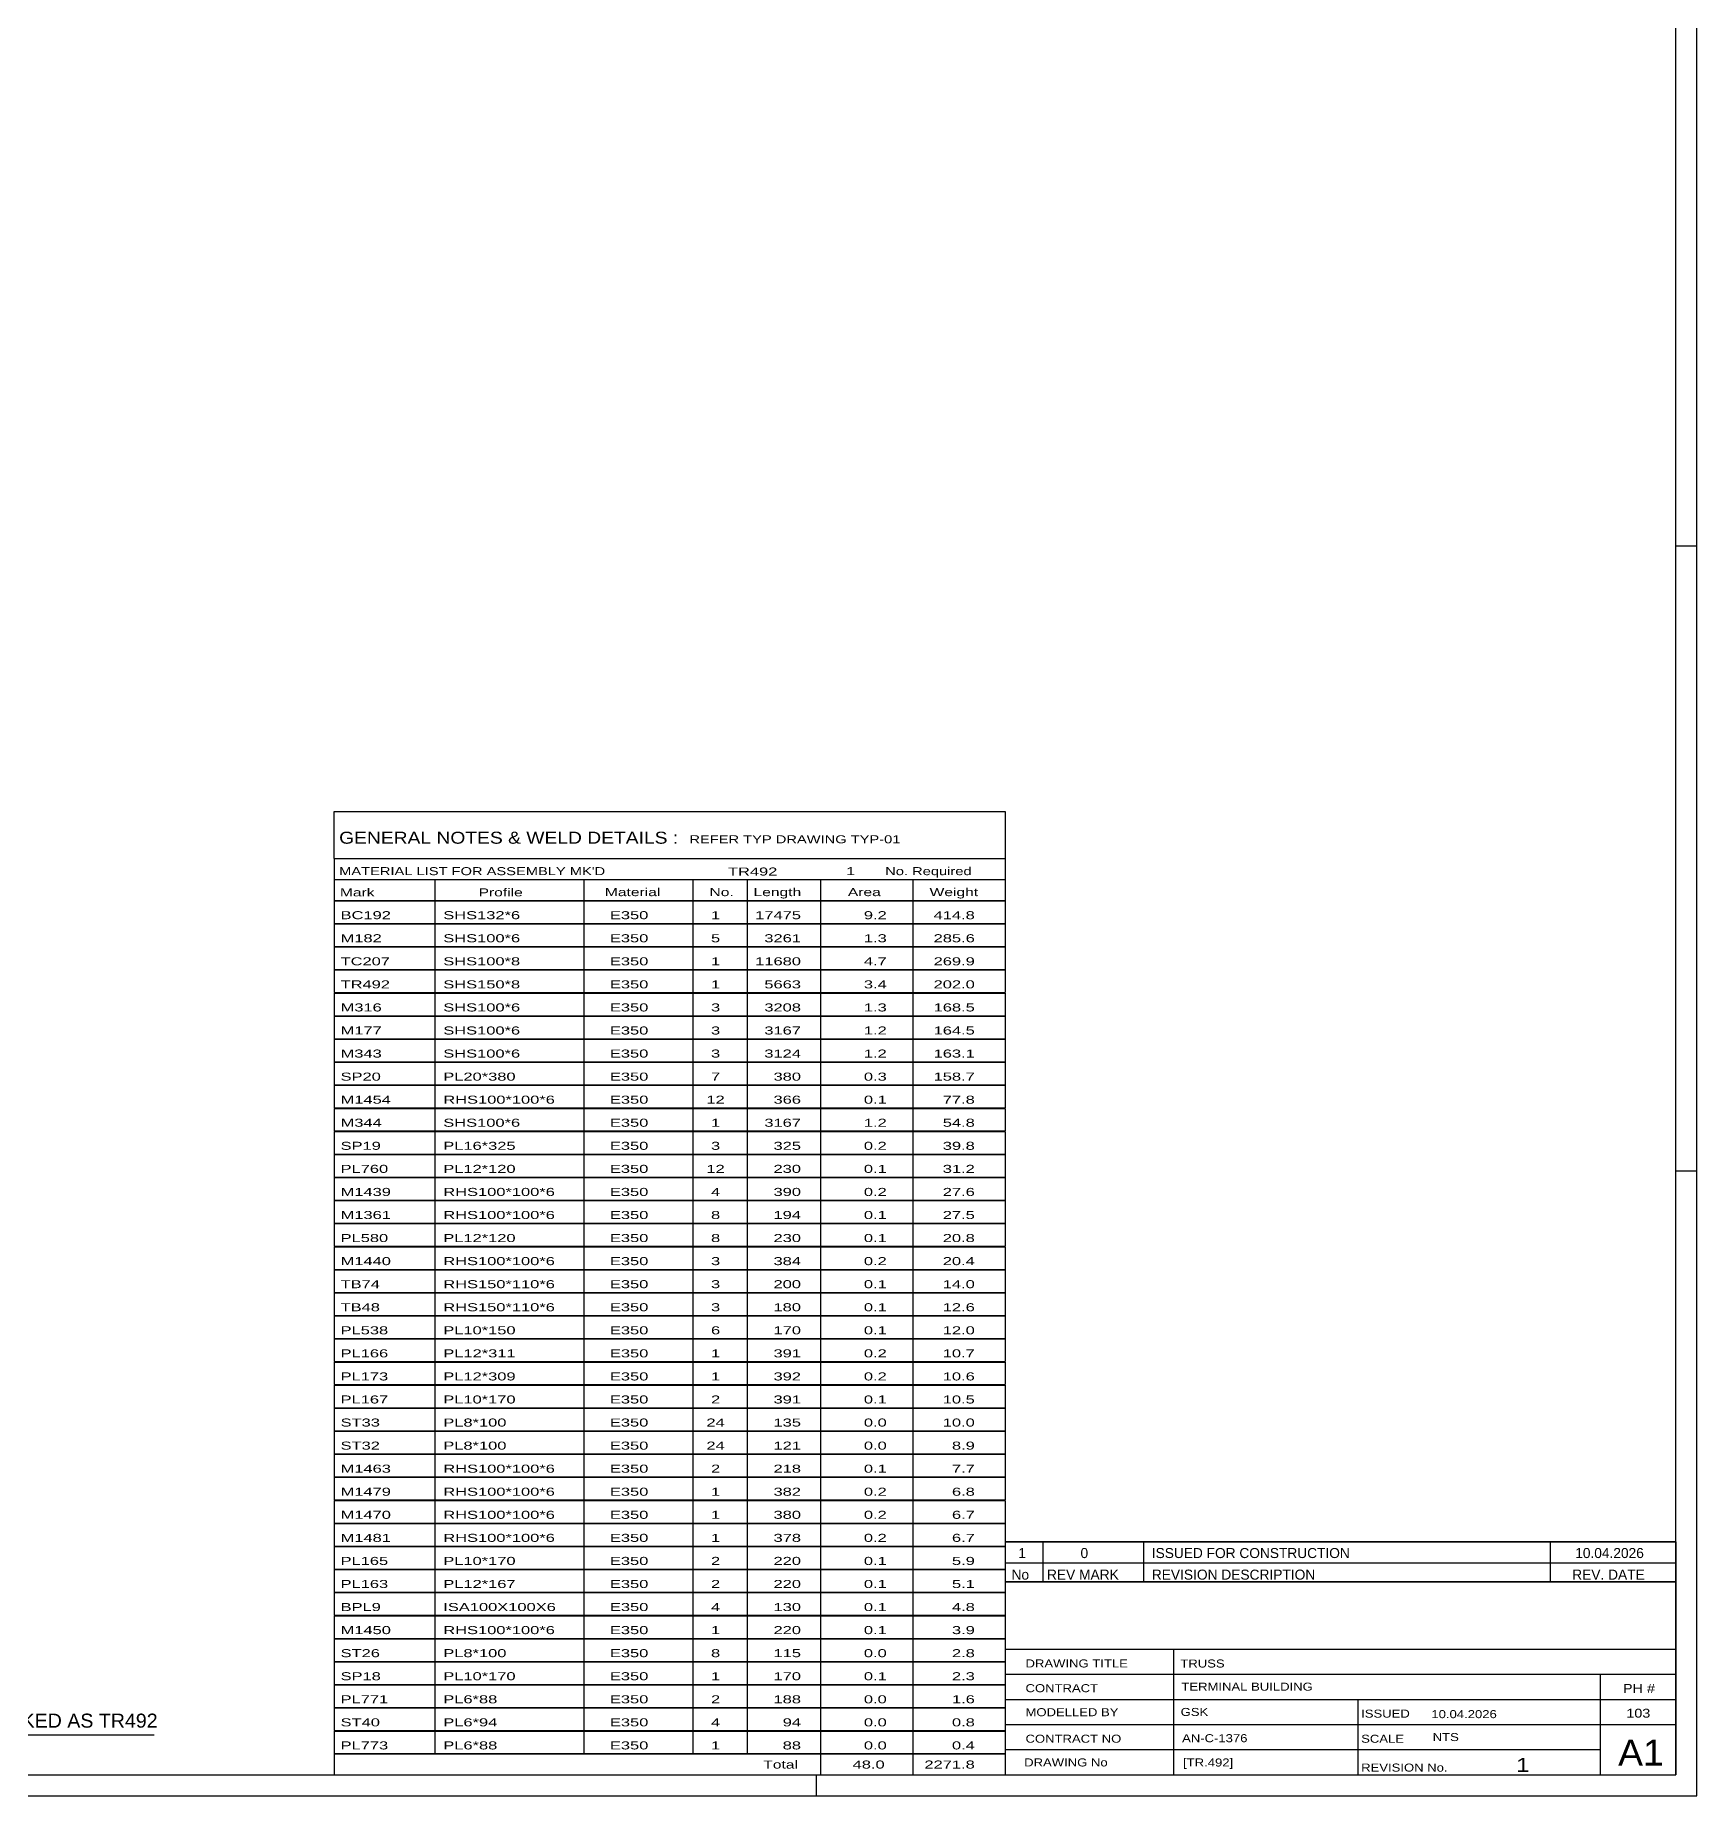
# Model space of a CAD drawing. Header units: millimetres. Extents: x 0 to 1189, y 0 to 841.
# Drawn here: x 792.7 to 1189, y 0 to 419.9 of the extents above; entities that cross this region are included whole.
import ezdxf

# ---------------------------------------------------------------- set-up
doc = ezdxf.new("R2010")
doc.units = ezdxf.units.MM
doc.styles.add('Arial', font='ARIAL.TTF', dxfattribs={"height": 0.2})
doc.styles.add('Arial Narrow', font='ARIALN.TTF', dxfattribs={"height": 0.2})

# ---------------------------------------------------------------- blocks, each defined once
blk = doc.blocks.new('Unknown-203723932-1135')
at = {"color": 5, "linetype": 'Continuous'}
for p, q in [((1189, 0), (1189, 841)), ((1184, 5), (1184, 836)), ((1189, 298), (1184, 298)), ((1189, 149), (1184, 149)), ((5, 5), (1184, 5)), ((979, 0), (979, 5)), ((0, 0), (1189, 0))]:
    blk.add_line(p, q, dxfattribs=at)
blk = doc.blocks.new('Unknown-203723932-52731')
at = {"color": 7, "linetype": 'Continuous'}
for p, q in [((1024, 51.05), (1024, 5)), ((1024, 51.05), (1184, 51.05)), ((1184, 51), (1184, 5)), ((1024, 35), (1184, 35)), ((1064.14, 35), (1064.14, 5)), ((1024, 29), (1184, 29)), ((1166, 5.05), (1166, 29.05)), ((1024, 23), (1184, 23)), ((1108.14, 23), (1108.14, 5)), ((1024, 17), (1184, 17)), ((1024, 11), (1166, 11)), ((1024, 5), (1184, 5))]:
    blk.add_line(p, q, dxfattribs=at)
at = {"color": 7, "style": 'Arial Narrow'}
for s, height, width, p in [('DRAWING TITLE', 1.9089, 1.425378, (1028.88, 30.61)), ('TRUSS  ', 1.909, 1.425378, (1065.81, 30.59)), ('CONTRACT', 1.909, 1.425378, (1028.88, 24.71)), ('TERMINAL BUILDING', 1.9089, 1.425378, (1066.06, 25.07)), ('MODELLED BY', 1.9089, 1.425378, (1028.88, 18.98)), ('GSK', 1.909, 1.425378, (1065.88, 19.04)), ('ISSUED', 1.909, 1.425378, (1108.94, 18.64)), ('10.04.2026', 1.909, 1.425378, (1125.69, 18.52)), ('CONTRACT NO', 1.9089, 1.425378, (1028.88, 12.66)), ('AN-C-1376', 1.909, 1.425378, (1066.23, 12.78)), ('SCALE', 1.909, 1.425378, (1108.94, 12.65)), ('A1', 6.204, 1.25, (1170.24, 7.2)), ('DRAWING No', 1.909, 1.425378, (1028.56, 7)), ('[TR.492]', 1.909, 1.425378, (1066.46, 6.99)), ('1', 3.34, 1.5, (1145.91, 5.68)), ('REVISION No.', 1.9089, 1.425378, (1108.94, 5.77))]:
    blk.add_text(s, height=height, dxfattribs=dict(at, width=width)).set_placement(p)
at = {"color": 7, "linetype": 'Continuous', "style": 'Arial Narrow'}
for s, height, width, p in [('PH #', 2.1, 1.42538, (1171.4, 24.55)), ('103', 2.1, 1.42538, (1172.19, 18.65)), ('NTS', 1.909, 1.425378, (1126, 13.05))]:
    blk.add_text(s, height=height, dxfattribs=dict(at, width=width)).set_placement(p)
blk = doc.blocks.new('Unknown-203723932-52732')
at = {"color": 7, "linetype": 'Continuous'}
for p, q in [((1024, 60.55), (1184, 60.55)), ((1184, 60.55), (1024, 60.55)), ((1024, 60.55), (1024, 55.55)), ((1033, 60.55), (1033, 55.55)), ((1057, 60.55), (1057, 55.55)), ((1154, 60.55), (1154, 55.55)), ((1184, 60.55), (1184, 55.55)), ((1024, 55.55), (1184, 55.55)), ((1024, 55.55), (1024, 51.05)), ((1024, 55.55), (1184, 55.55)), ((1033, 55.55), (1033, 51.05)), ((1057, 55.55), (1057, 51.05)), ((1154, 55.55), (1154, 51.05)), ((1184, 55.55), (1184, 51.05)), ((1184, 51.05), (1024, 51.05))]:
    blk.add_line(p, q, dxfattribs=at)
at = {"color": 7, "linetype": 'Continuous', "style": 'Arial Narrow'}
for s, height, width, p in [('1', 2.39, 1.196471, (1027.16, 56.7)), ('0', 2.39, 1.196471, (1042, 56.7)), ('ISSUED FOR CONSTRUCTION', 2.3861, 1.196471, (1059, 56.7)), ('10.04.2026', 2.386, 1.196471, (1160, 56.7)), ('No', 2.386, 1.2, (1025.54, 51.55)), ('REV MARK', 2.386, 1.2, (1034, 51.55)), ('REVISION DESCRIPTION', 2.3861, 1.2, (1059, 51.55)), ('REV. DATE', 2.386, 1.2, (1159.28, 51.55))]:
    blk.add_text(s, height=height, dxfattribs=dict(at, width=width)).set_placement(p)
blk = doc.blocks.new('Unknown-203723932-52733')
at = {"color": 7, "linetype": 'Continuous'}
for p, q in [((864, 234.75), (1024, 234.75)), ((864, 223.5), (864, 234.75)), ((1024, 234.75), (1024, 223.5)), ((864, 223.5), (1024, 223.5)), ((864, 223.5), (864, 218.5)), ((1024, 223.5), (1024, 218.5)), ((864, 218.5), (1024, 218.5)), ((864, 218.5), (864, 213.5)), ((888, 218.5), (888, 213.5)), ((923.5, 218.5), (923.5, 213.5)), ((949.5, 218.5), (949.5, 213.5)), ((962.5, 218.5), (962.5, 213.5)), ((980, 218.5), (980, 213.5)), ((1002, 218.5), (1002, 213.5)), ((1024, 218.5), (1024, 213.5)), ((864, 213.5), (1024, 213.5)), ((864, 213.45), (864, 208.05)), ((864, 213.45), (1024, 213.45)), ((888, 213.5), (888, 208)), ((923.5, 213.5), (923.5, 208)), ((949.5, 213.5), (949.5, 208)), ((962.5, 213.5), (962.5, 208)), ((980, 213.5), (980, 208)), ((1002, 213.5), (1002, 208)), ((1024, 213.45), (1024, 208.05)), ((864, 208.05), (1024, 208.05)), ((864, 207.95), (864, 202.55)), ((864, 207.95), (1024, 207.95)), ((888, 208), (888, 202.5)), ((923.5, 208), (923.5, 202.5)), ((949.5, 208), (949.5, 202.5)), ((962.5, 208), (962.5, 202.5)), ((980, 208), (980, 202.5)), ((1002, 208), (1002, 202.5)), ((1024, 207.95), (1024, 202.55)), ((864, 202.55), (1024, 202.55)), ((864, 202.45), (864, 197.05)), ((864, 202.45), (1024, 202.45)), ((888, 202.5), (888, 197)), ((923.5, 202.5), (923.5, 197)), ((949.5, 202.5), (949.5, 197)), ((962.5, 202.5), (962.5, 197)), ((980, 202.5), (980, 197)), ((1002, 202.5), (1002, 197)), ((1024, 202.45), (1024, 197.05)), ((864, 197.05), (1024, 197.05)), ((864, 196.95), (864, 191.55)), ((864, 196.95), (1024, 196.95)), ((888, 197), (888, 191.5)), ((923.5, 197), (923.5, 191.5)), ((949.5, 197), (949.5, 191.5)), ((962.5, 197), (962.5, 191.5)), ((980, 197), (980, 191.5)), ((1002, 197), (1002, 191.5)), ((1024, 196.95), (1024, 191.55)), ((864, 191.55), (1024, 191.55)), ((864, 191.45), (864, 186.05)), ((864, 191.45), (1024, 191.45)), ((888, 191.5), (888, 186)), ((923.5, 191.5), (923.5, 186)), ((949.5, 191.5), (949.5, 186)), ((962.5, 191.5), (962.5, 186)), ((980, 191.5), (980, 186)), ((1002, 191.5), (1002, 186)), ((1024, 191.45), (1024, 186.05)), ((864, 186.05), (1024, 186.05)), ((864, 185.95), (864, 180.55)), ((864, 185.95), (1024, 185.95)), ((888, 186), (888, 180.5)), ((923.5, 186), (923.5, 180.5)), ((949.5, 186), (949.5, 180.5)), ((962.5, 186), (962.5, 180.5)), ((980, 186), (980, 180.5)), ((1002, 186), (1002, 180.5)), ((1024, 185.95), (1024, 180.55)), ((864, 180.55), (1024, 180.55)), ((864, 180.45), (864, 175.05)), ((864, 180.45), (1024, 180.45)), ((888, 180.5), (888, 175)), ((923.5, 180.5), (923.5, 175)), ((949.5, 180.5), (949.5, 175)), ((962.5, 180.5), (962.5, 175)), ((980, 180.5), (980, 175)), ((1002, 180.5), (1002, 175)), ((1024, 180.45), (1024, 175.05)), ((864, 175.05), (1024, 175.05)), ((864, 174.95), (864, 169.55)), ((864, 174.95), (1024, 174.95)), ((888, 175), (888, 169.5)), ((923.5, 175), (923.5, 169.5)), ((949.5, 175), (949.5, 169.5)), ((962.5, 175), (962.5, 169.5)), ((980, 175), (980, 169.5)), ((1002, 175), (1002, 169.5)), ((1024, 174.95), (1024, 169.55)), ((864, 169.55), (1024, 169.55)), ((864, 169.45), (864, 164.05)), ((864, 169.45), (1024, 169.45)), ((888, 169.5), (888, 164)), ((923.5, 169.5), (923.5, 164)), ((949.5, 169.5), (949.5, 164)), ((962.5, 169.5), (962.5, 164)), ((980, 169.5), (980, 164)), ((1002, 169.5), (1002, 164)), ((1024, 169.45), (1024, 164.05)), ((864, 164.05), (1024, 164.05)), ((864, 163.95), (864, 158.55)), ((864, 163.95), (1024, 163.95)), ((888, 164), (888, 158.5)), ((923.5, 164), (923.5, 158.5)), ((949.5, 164), (949.5, 158.5)), ((962.5, 164), (962.5, 158.5)), ((980, 164), (980, 158.5)), ((1002, 164), (1002, 158.5)), ((1024, 163.95), (1024, 158.55)), ((864, 158.55), (1024, 158.55)), ((864, 158.45), (864, 153.05)), ((864, 158.45), (1024, 158.45)), ((888, 158.5), (888, 153)), ((923.5, 158.5), (923.5, 153)), ((949.5, 158.5), (949.5, 153)), ((962.5, 158.5), (962.5, 153)), ((980, 158.5), (980, 153)), ((1002, 158.5), (1002, 153)), ((1024, 158.45), (1024, 153.05)), ((864, 153.05), (1024, 153.05)), ((864, 152.95), (864, 147.55)), ((864, 152.95), (1024, 152.95)), ((888, 153), (888, 147.5)), ((923.5, 153), (923.5, 147.5)), ((949.5, 153), (949.5, 147.5)), ((962.5, 153), (962.5, 147.5)), ((980, 153), (980, 147.5)), ((1002, 153), (1002, 147.5)), ((1024, 152.95), (1024, 147.55)), ((864, 147.55), (1024, 147.55)), ((864, 147.45), (864, 142.05)), ((864, 147.45), (1024, 147.45)), ((888, 147.5), (888, 142)), ((923.5, 147.5), (923.5, 142)), ((949.5, 147.5), (949.5, 142)), ((962.5, 147.5), (962.5, 142)), ((980, 147.5), (980, 142)), ((1002, 147.5), (1002, 142)), ((1024, 147.45), (1024, 142.05)), ((864, 142.05), (1024, 142.05)), ((864, 141.95), (864, 136.55)), ((864, 141.95), (1024, 141.95)), ((888, 142), (888, 136.5)), ((923.5, 142), (923.5, 136.5)), ((949.5, 142), (949.5, 136.5)), ((962.5, 142), (962.5, 136.5)), ((980, 142), (980, 136.5)), ((1002, 142), (1002, 136.5)), ((1024, 141.95), (1024, 136.55)), ((864, 136.55), (1024, 136.55)), ((864, 136.45), (864, 131.05)), ((864, 136.45), (1024, 136.45)), ((888, 136.5), (888, 131)), ((923.5, 136.5), (923.5, 131)), ((949.5, 136.5), (949.5, 131)), ((962.5, 136.5), (962.5, 131)), ((980, 136.5), (980, 131)), ((1002, 136.5), (1002, 131)), ((1024, 136.45), (1024, 131.05)), ((864, 131.05), (1024, 131.05)), ((864, 130.95), (864, 125.55)), ((864, 130.95), (1024, 130.95)), ((888, 131), (888, 125.5)), ((923.5, 131), (923.5, 125.5)), ((949.5, 131), (949.5, 125.5)), ((962.5, 131), (962.5, 125.5)), ((980, 131), (980, 125.5)), ((1002, 131), (1002, 125.5)), ((1024, 130.95), (1024, 125.55)), ((864, 125.55), (1024, 125.55)), ((864, 125.45), (864, 120.05)), ((864, 125.45), (1024, 125.45)), ((888, 125.5), (888, 120)), ((923.5, 125.5), (923.5, 120)), ((949.5, 125.5), (949.5, 120)), ((962.5, 125.5), (962.5, 120)), ((980, 125.5), (980, 120)), ((1002, 125.5), (1002, 120)), ((1024, 125.45), (1024, 120.05)), ((864, 120.05), (1024, 120.05)), ((864, 119.95), (864, 114.55)), ((864, 119.95), (1024, 119.95)), ((888, 120), (888, 114.5)), ((923.5, 120), (923.5, 114.5)), ((949.5, 120), (949.5, 114.5)), ((962.5, 120), (962.5, 114.5)), ((980, 120), (980, 114.5)), ((1002, 120), (1002, 114.5)), ((1024, 119.95), (1024, 114.55)), ((864, 114.55), (1024, 114.55)), ((864, 114.45), (864, 109.05)), ((864, 114.45), (1024, 114.45)), ((888, 114.5), (888, 109)), ((923.5, 114.5), (923.5, 109)), ((949.5, 114.5), (949.5, 109)), ((962.5, 114.5), (962.5, 109)), ((980, 114.5), (980, 109)), ((1002, 114.5), (1002, 109)), ((1024, 114.45), (1024, 109.05)), ((864, 109.05), (1024, 109.05)), ((864, 108.95), (864, 103.55)), ((864, 108.95), (1024, 108.95)), ((888, 109), (888, 103.5)), ((923.5, 109), (923.5, 103.5)), ((949.5, 109), (949.5, 103.5)), ((962.5, 109), (962.5, 103.5)), ((980, 109), (980, 103.5)), ((1002, 109), (1002, 103.5)), ((1024, 108.95), (1024, 103.55)), ((864, 103.55), (1024, 103.55)), ((864, 103.45), (864, 98.05)), ((864, 103.45), (1024, 103.45)), ((888, 103.5), (888, 98)), ((923.5, 103.5), (923.5, 98)), ((949.5, 103.5), (949.5, 98)), ((962.5, 103.5), (962.5, 98)), ((980, 103.5), (980, 98)), ((1002, 103.5), (1002, 98)), ((1024, 103.45), (1024, 98.05)), ((864, 98.05), (1024, 98.05)), ((864, 97.95), (864, 92.55)), ((864, 97.95), (1024, 97.95)), ((888, 98), (888, 92.5)), ((923.5, 98), (923.5, 92.5)), ((949.5, 98), (949.5, 92.5)), ((962.5, 98), (962.5, 92.5)), ((980, 98), (980, 92.5)), ((1002, 98), (1002, 92.5)), ((1024, 97.95), (1024, 92.55)), ((864, 92.55), (1024, 92.55)), ((864, 92.45), (864, 87.05)), ((864, 92.45), (1024, 92.45)), ((888, 92.5), (888, 87)), ((923.5, 92.5), (923.5, 87)), ((949.5, 92.5), (949.5, 87)), ((962.5, 92.5), (962.5, 87)), ((980, 92.5), (980, 87)), ((1002, 92.5), (1002, 87)), ((1024, 92.45), (1024, 87.05)), ((864, 87.05), (1024, 87.05)), ((864, 86.95), (864, 81.55)), ((864, 86.95), (1024, 86.95)), ((888, 87), (888, 81.5)), ((923.5, 87), (923.5, 81.5)), ((949.5, 87), (949.5, 81.5)), ((962.5, 87), (962.5, 81.5)), ((980, 87), (980, 81.5)), ((1002, 87), (1002, 81.5)), ((1024, 86.95), (1024, 81.55)), ((864, 81.55), (1024, 81.55)), ((864, 81.45), (864, 76.05)), ((864, 81.45), (1024, 81.45)), ((888, 81.5), (888, 76)), ((923.5, 81.5), (923.5, 76)), ((949.5, 81.5), (949.5, 76)), ((962.5, 81.5), (962.5, 76)), ((980, 81.5), (980, 76)), ((1002, 81.5), (1002, 76)), ((1024, 81.45), (1024, 76.05)), ((864, 76.05), (1024, 76.05)), ((864, 75.95), (864, 70.55)), ((864, 75.95), (1024, 75.95)), ((888, 76), (888, 70.5)), ((923.5, 76), (923.5, 70.5)), ((949.5, 76), (949.5, 70.5)), ((962.5, 76), (962.5, 70.5)), ((980, 76), (980, 70.5)), ((1002, 76), (1002, 70.5)), ((1024, 75.95), (1024, 70.55)), ((864, 70.55), (1024, 70.55)), ((864, 70.45), (864, 65.05)), ((864, 70.45), (1024, 70.45)), ((888, 70.5), (888, 65)), ((923.5, 70.5), (923.5, 65)), ((949.5, 70.5), (949.5, 65)), ((962.5, 70.5), (962.5, 65)), ((980, 70.5), (980, 65)), ((1002, 70.5), (1002, 65)), ((1024, 70.45), (1024, 65.05)), ((864, 65.05), (1024, 65.05)), ((864, 64.95), (864, 59.55)), ((864, 64.95), (1024, 64.95)), ((888, 65), (888, 59.5)), ((923.5, 65), (923.5, 59.5)), ((949.5, 65), (949.5, 59.5)), ((962.5, 65), (962.5, 59.5)), ((980, 65), (980, 59.5)), ((1002, 65), (1002, 59.5)), ((1024, 64.95), (1024, 59.55)), ((864, 59.55), (1024, 59.55)), ((864, 59.45), (864, 54.05)), ((864, 59.45), (1024, 59.45)), ((888, 59.5), (888, 54)), ((923.5, 59.5), (923.5, 54)), ((949.5, 59.5), (949.5, 54)), ((962.5, 59.5), (962.5, 54)), ((980, 59.5), (980, 54)), ((1002, 59.5), (1002, 54)), ((1024, 59.45), (1024, 54.05)), ((864, 54.05), (1024, 54.05)), ((864, 53.95), (864, 48.55)), ((864, 53.95), (1024, 53.95)), ((888, 54), (888, 48.5)), ((923.5, 54), (923.5, 48.5)), ((949.5, 54), (949.5, 48.5)), ((962.5, 54), (962.5, 48.5)), ((980, 54), (980, 48.5)), ((1002, 54), (1002, 48.5)), ((1024, 53.95), (1024, 48.55)), ((864, 48.55), (1024, 48.55)), ((864, 48.45), (864, 43.05)), ((864, 48.45), (1024, 48.45)), ((888, 48.5), (888, 43)), ((923.5, 48.5), (923.5, 43)), ((949.5, 48.5), (949.5, 43)), ((962.5, 48.5), (962.5, 43)), ((980, 48.5), (980, 43)), ((1002, 48.5), (1002, 43)), ((1024, 48.45), (1024, 43.05)), ((864, 43.05), (1024, 43.05)), ((864, 42.95), (864, 37.55)), ((864, 42.95), (1024, 42.95)), ((888, 43), (888, 37.5)), ((923.5, 43), (923.5, 37.5)), ((949.5, 43), (949.5, 37.5)), ((962.5, 43), (962.5, 37.5)), ((980, 43), (980, 37.5)), ((1002, 43), (1002, 37.5)), ((1024, 42.95), (1024, 37.55)), ((864, 37.55), (1024, 37.55)), ((864, 37.45), (864, 32.05)), ((864, 37.45), (1024, 37.45)), ((888, 37.5), (888, 32)), ((923.5, 37.5), (923.5, 32)), ((949.5, 37.5), (949.5, 32)), ((962.5, 37.5), (962.5, 32)), ((980, 37.5), (980, 32)), ((1002, 37.5), (1002, 32)), ((1024, 37.45), (1024, 32.05)), ((864, 32.05), (1024, 32.05)), ((864, 31.95), (864, 26.55)), ((864, 31.95), (1024, 31.95)), ((888, 32), (888, 26.5)), ((923.5, 32), (923.5, 26.5)), ((949.5, 32), (949.5, 26.5)), ((962.5, 32), (962.5, 26.5)), ((980, 32), (980, 26.5)), ((1002, 32), (1002, 26.5)), ((1024, 31.95), (1024, 26.55)), ((864, 26.55), (1024, 26.55)), ((864, 26.45), (864, 21.05)), ((864, 26.45), (1024, 26.45)), ((888, 26.5), (888, 21)), ((923.5, 26.5), (923.5, 21)), ((949.5, 26.5), (949.5, 21)), ((962.5, 26.5), (962.5, 21)), ((980, 26.5), (980, 21)), ((1002, 26.5), (1002, 21)), ((1024, 26.45), (1024, 21.05)), ((864, 21.05), (1024, 21.05)), ((888, 21), (888, 15.5)), ((923.5, 21), (923.5, 15.5)), ((949.5, 21), (949.5, 15.5)), ((962.5, 21), (962.5, 15.5)), ((980, 21), (980, 15.5)), ((1002, 21), (1002, 15.5)), ((864, 20.95), (864, 15.55)), ((864, 20.95), (1024, 20.95)), ((1024, 20.95), (1024, 15.55)), ((864, 15.55), (1024, 15.55)), ((864, 15.45), (864, 10.05)), ((864, 15.45), (1024, 15.45)), ((888, 15.5), (888, 10)), ((923.5, 15.5), (923.5, 10)), ((949.5, 15.5), (949.5, 10)), ((962.5, 15.5), (962.5, 10)), ((980, 15.5), (980, 10)), ((1002, 15.5), (1002, 10)), ((1024, 15.45), (1024, 10.05)), ((864, 10.05), (1024, 10.05)), ((864, 10), (1024, 10)), ((864, 10), (864, 5)), ((980, 10), (980, 5)), ((1002, 10), (1002, 5)), ((1024, 10), (1024, 5)), ((864, 5), (1024, 5))]:
    blk.add_line(p, q, dxfattribs=at)
at = {"color": 7, "style": 'Arial Narrow'}
for s, height, width, p in [('GENERAL NOTES & WELD DETAILS :', 2.8633, 1.4, (865.15, 227.06)), ('REFER TYP DRAWING TYP-01', 1.9089, 1.6, (948.7, 227.16)), ("MATERIAL LIST FOR ASSEMBLY MK'D", 1.9089, 1.6, (865.15, 219.56)), ('TR492', 1.909, 1.794707, (957.9, 219.47)), ('1', 1.91, 1.794707, (986.08, 219.56)), ('No. Required', 1.9089, 1.6, (995.41, 219.56)), ('Mark', 1.909, 1.7, (865.34, 214.5)), ('Profile', 1.909, 1.7, (898.41, 214.5)), ('Material', 1.909, 1.7, (928.54, 214.56)), ('No.', 1.909, 1.7, (953.5, 214.56)), ('Length', 1.909, 1.7, (964, 214.56)), ('Area', 1.909, 1.7, (986.5, 214.56)), ('Weight', 1.909, 1.7, (1006, 214.56))]:
    blk.add_text(s, height=height, dxfattribs=dict(at, width=width)).set_placement(p)
at = {"color": 7, "linetype": 'Continuous', "style": 'Arial Narrow'}
for s, height, width, p in [('BC192', 1.909, 1.794707, (865.5, 209.06)), ('SHS132*6', 1.909, 1.794707, (890, 209.06)), ('E350', 1.909, 1.794707, (929.74, 209.06)), ('1', 1.91, 1.794707, (953.86, 209.06)), ('17475', 1.909, 1.794707, (964.4, 209.06)), ('9.2', 1.909, 1.794707, (990.32, 209.06)), ('414.8', 1.909, 1.794707, (1006.96, 209.06)), ('M182', 1.909, 1.794707, (865.5, 203.56)), ('SHS100*6', 1.909, 1.794707, (890, 203.56)), ('E350', 1.909, 1.794707, (929.74, 203.56)), ('5', 1.91, 1.794707, (953.86, 203.56)), ('3261', 1.909, 1.794707, (966.58, 203.56)), ('1.3', 1.909, 1.794707, (990.32, 203.56)), ('285.6', 1.909, 1.794707, (1006.96, 203.56)), ('TC207', 1.909, 1.794707, (865.5, 198.06)), ('SHS100*8', 1.909, 1.794707, (890, 198.06)), ('E350', 1.909, 1.794707, (929.74, 198.06)), ('1', 1.91, 1.794707, (953.86, 198.06)), ('11680', 1.909, 1.794707, (964.4, 198.06)), ('4.7', 1.909, 1.794707, (990.32, 198.06)), ('269.9', 1.909, 1.794707, (1006.96, 198.06)), ('TR492', 1.909, 1.794707, (865.5, 192.56)), ('SHS150*8', 1.909, 1.794707, (890, 192.56)), ('E350', 1.909, 1.794707, (929.74, 192.56)), ('1', 1.91, 1.794707, (953.86, 192.56)), ('5663', 1.909, 1.794707, (966.58, 192.56)), ('3.4', 1.909, 1.794707, (990.32, 192.56)), ('202.0', 1.909, 1.794707, (1006.96, 192.56)), ('M316', 1.909, 1.794707, (865.5, 187.06)), ('SHS100*6', 1.909, 1.794707, (890, 187.06)), ('E350', 1.909, 1.794707, (929.74, 187.06)), ('3', 1.91, 1.794707, (953.86, 187.06)), ('3208', 1.909, 1.794707, (966.58, 187.06)), ('1.3', 1.909, 1.794707, (990.32, 187.06)), ('168.5', 1.909, 1.794707, (1006.96, 187.06)), ('M177', 1.909, 1.794707, (865.5, 181.56)), ('SHS100*6', 1.909, 1.794707, (890, 181.56)), ('E350', 1.909, 1.794707, (929.74, 181.56)), ('3', 1.91, 1.794707, (953.86, 181.56)), ('3167', 1.909, 1.794707, (966.58, 181.56)), ('1.2', 1.909, 1.794707, (990.32, 181.56)), ('164.5', 1.909, 1.794707, (1006.96, 181.56)), ('M343', 1.909, 1.794707, (865.5, 176.06)), ('SHS100*6', 1.909, 1.794707, (890, 176.06)), ('E350', 1.909, 1.794707, (929.74, 176.06)), ('3', 1.91, 1.794707, (953.86, 176.06)), ('3124', 1.909, 1.794707, (966.58, 176.06)), ('1.2', 1.909, 1.794707, (990.32, 176.06)), ('163.1', 1.909, 1.794707, (1006.96, 176.06)), ('SP20', 1.909, 1.794707, (865.5, 170.56)), ('PL20*380', 1.909, 1.794707, (890, 170.56)), ('E350', 1.909, 1.794707, (929.74, 170.56)), ('7', 1.91, 1.794707, (953.86, 170.56)), ('380', 1.909, 1.794707, (968.77, 170.56)), ('0.3', 1.909, 1.794707, (990.32, 170.56)), ('158.7', 1.909, 1.794707, (1006.96, 170.56)), ('M1454', 1.909, 1.794707, (865.5, 165.06)), ('RHS100*100*6', 1.9089, 1.794707, (890, 165.06)), ('E350', 1.909, 1.794707, (929.74, 165.06)), ('12', 1.909, 1.794707, (952.76, 165.06)), ('366', 1.909, 1.794707, (968.77, 165.06)), ('0.1', 1.909, 1.794707, (990.32, 165.06)), ('77.8', 1.909, 1.794707, (1009.14, 165.06)), ('M344', 1.909, 1.794707, (865.5, 159.56)), ('SHS100*6', 1.909, 1.794707, (890, 159.56)), ('E350', 1.909, 1.794707, (929.74, 159.56)), ('1', 1.91, 1.794707, (953.86, 159.56)), ('3167', 1.909, 1.794707, (966.58, 159.56)), ('1.2', 1.909, 1.794707, (990.32, 159.56)), ('54.8', 1.909, 1.794707, (1009.14, 159.56)), ('SP19', 1.909, 1.794707, (865.5, 154.06)), ('PL16*325', 1.909, 1.794707, (890, 154.06)), ('E350', 1.909, 1.794707, (929.74, 154.06)), ('3', 1.91, 1.794707, (953.86, 154.06)), ('325', 1.909, 1.794707, (968.77, 154.06)), ('0.2', 1.909, 1.794707, (990.32, 154.06)), ('39.8', 1.909, 1.794707, (1009.14, 154.06)), ('PL760', 1.909, 1.794707, (865.5, 148.56)), ('PL12*120', 1.909, 1.794707, (890, 148.56)), ('E350', 1.909, 1.794707, (929.74, 148.56)), ('12', 1.909, 1.794707, (952.76, 148.56)), ('230', 1.909, 1.794707, (968.77, 148.56)), ('0.1', 1.909, 1.794707, (990.32, 148.56)), ('31.2', 1.909, 1.794707, (1009.14, 148.56)), ('M1439', 1.909, 1.794707, (865.5, 143.06)), ('RHS100*100*6', 1.9089, 1.794707, (890, 143.06)), ('E350', 1.909, 1.794707, (929.74, 143.06)), ('4', 1.91, 1.794707, (953.86, 143.06)), ('390', 1.909, 1.794707, (968.77, 143.06)), ('0.2', 1.909, 1.794707, (990.32, 143.06)), ('27.6', 1.909, 1.794707, (1009.14, 143.06)), ('M1361', 1.909, 1.794707, (865.5, 137.56)), ('RHS100*100*6', 1.9089, 1.794707, (890, 137.56)), ('E350', 1.909, 1.794707, (929.74, 137.56)), ('8', 1.91, 1.794707, (953.86, 137.56)), ('194', 1.909, 1.794707, (968.77, 137.56)), ('0.1', 1.909, 1.794707, (990.32, 137.56)), ('27.5', 1.909, 1.794707, (1009.14, 137.56)), ('PL580', 1.909, 1.794707, (865.5, 132.06)), ('PL12*120', 1.909, 1.794707, (890, 132.06)), ('E350', 1.909, 1.794707, (929.74, 132.06)), ('8', 1.91, 1.794707, (953.86, 132.06)), ('230', 1.909, 1.794707, (968.77, 132.06)), ('0.1', 1.909, 1.794707, (990.32, 132.06)), ('20.8', 1.909, 1.794707, (1009.14, 132.06)), ('M1440', 1.909, 1.794707, (865.5, 126.56)), ('RHS100*100*6', 1.9089, 1.794707, (890, 126.56)), ('E350', 1.909, 1.794707, (929.74, 126.56)), ('3', 1.91, 1.794707, (953.86, 126.56)), ('384', 1.909, 1.794707, (968.77, 126.56)), ('0.2', 1.909, 1.794707, (990.32, 126.56)), ('20.4', 1.909, 1.794707, (1009.14, 126.56)), ('TB74', 1.909, 1.794707, (865.5, 121.06)), ('RHS150*110*6', 1.9089, 1.794707, (890, 121.06)), ('E350', 1.909, 1.794707, (929.74, 121.06)), ('3', 1.91, 1.794707, (953.86, 121.06)), ('200', 1.909, 1.794707, (968.77, 121.06)), ('0.1', 1.909, 1.794707, (990.32, 121.06)), ('14.0', 1.909, 1.794707, (1009.14, 121.06)), ('TB48', 1.909, 1.794707, (865.5, 115.56)), ('RHS150*110*6', 1.9089, 1.794707, (890, 115.56)), ('E350', 1.909, 1.794707, (929.74, 115.56)), ('3', 1.91, 1.794707, (953.86, 115.56)), ('180', 1.909, 1.794707, (968.77, 115.56)), ('0.1', 1.909, 1.794707, (990.32, 115.56)), ('12.6', 1.909, 1.794707, (1009.14, 115.56)), ('PL538', 1.909, 1.794707, (865.5, 110.06)), ('PL10*150', 1.909, 1.794707, (890, 110.06)), ('E350', 1.909, 1.794707, (929.74, 110.06)), ('6', 1.91, 1.794707, (953.86, 110.06)), ('170', 1.909, 1.794707, (968.77, 110.06)), ('0.1', 1.909, 1.794707, (990.32, 110.06)), ('12.0', 1.909, 1.794707, (1009.14, 110.06)), ('PL166', 1.909, 1.794707, (865.5, 104.56)), ('PL12*311', 1.909, 1.794707, (890, 104.56)), ('E350', 1.909, 1.794707, (929.74, 104.56)), ('1', 1.91, 1.794707, (953.86, 104.56)), ('391', 1.909, 1.794707, (968.77, 104.56)), ('0.2', 1.909, 1.794707, (990.32, 104.56)), ('10.7', 1.909, 1.794707, (1009.14, 104.56)), ('PL173', 1.909, 1.794707, (865.5, 99.06)), ('PL12*309', 1.909, 1.794707, (890, 99.06)), ('E350', 1.909, 1.794707, (929.74, 99.06)), ('1', 1.91, 1.794707, (953.86, 99.06)), ('392', 1.909, 1.794707, (968.77, 99.06)), ('0.2', 1.909, 1.794707, (990.32, 99.06)), ('10.6', 1.909, 1.794707, (1009.14, 99.06)), ('PL167', 1.909, 1.794707, (865.5, 93.56)), ('PL10*170', 1.909, 1.794707, (890, 93.56)), ('E350', 1.909, 1.794707, (929.74, 93.56)), ('2', 1.91, 1.794707, (953.86, 93.56)), ('391', 1.909, 1.794707, (968.77, 93.56)), ('0.1', 1.909, 1.794707, (990.32, 93.56)), ('10.5', 1.909, 1.794707, (1009.14, 93.56)), ('ST33', 1.909, 1.794707, (865.5, 88.06)), ('PL8*100', 1.909, 1.794707, (890, 88.06)), ('E350', 1.909, 1.794707, (929.74, 88.06)), ('24', 1.909, 1.794707, (952.76, 88.06)), ('135', 1.909, 1.794707, (968.77, 88.06)), ('0.0', 1.909, 1.794707, (990.32, 88.06)), ('10.0', 1.909, 1.794707, (1009.14, 88.06)), ('ST32', 1.909, 1.794707, (865.5, 82.56)), ('PL8*100', 1.909, 1.794707, (890, 82.56)), ('E350', 1.909, 1.794707, (929.74, 82.56)), ('24', 1.909, 1.794707, (952.76, 82.56)), ('121', 1.909, 1.794707, (968.77, 82.56)), ('0.0', 1.909, 1.794707, (990.32, 82.56)), ('8.9', 1.909, 1.794707, (1011.33, 82.56)), ('M1463', 1.909, 1.794707, (865.5, 77.06)), ('RHS100*100*6', 1.9089, 1.794707, (890, 77.06)), ('E350', 1.909, 1.794707, (929.74, 77.06)), ('2', 1.91, 1.794707, (953.86, 77.06)), ('218', 1.909, 1.794707, (968.77, 77.06)), ('0.1', 1.909, 1.794707, (990.32, 77.06)), ('7.7', 1.909, 1.794707, (1011.33, 77.06)), ('M1479', 1.909, 1.794707, (865.5, 71.56)), ('RHS100*100*6', 1.9089, 1.794707, (890, 71.56)), ('E350', 1.909, 1.794707, (929.74, 71.56)), ('1', 1.91, 1.794707, (953.86, 71.56)), ('382', 1.909, 1.794707, (968.77, 71.56)), ('0.2', 1.909, 1.794707, (990.32, 71.56)), ('6.8', 1.909, 1.794707, (1011.33, 71.56)), ('M1470', 1.909, 1.794707, (865.5, 66.06)), ('RHS100*100*6', 1.9089, 1.794707, (890, 66.06)), ('E350', 1.909, 1.794707, (929.74, 66.06)), ('1', 1.91, 1.794707, (953.86, 66.06)), ('380', 1.909, 1.794707, (968.77, 66.06)), ('0.2', 1.909, 1.794707, (990.32, 66.06)), ('6.7', 1.909, 1.794707, (1011.33, 66.06)), ('M1481', 1.909, 1.794707, (865.5, 60.56)), ('RHS100*100*6', 1.9089, 1.794707, (890, 60.56)), ('E350', 1.909, 1.794707, (929.74, 60.56)), ('1', 1.91, 1.794707, (953.86, 60.56)), ('378', 1.909, 1.794707, (968.77, 60.56)), ('0.2', 1.909, 1.794707, (990.32, 60.56)), ('6.7', 1.909, 1.794707, (1011.33, 60.56)), ('PL165', 1.909, 1.794707, (865.5, 55.06)), ('PL10*170', 1.909, 1.794707, (890, 55.06)), ('E350', 1.909, 1.794707, (929.74, 55.06)), ('2', 1.91, 1.794707, (953.86, 55.06)), ('220', 1.909, 1.794707, (968.77, 55.06)), ('0.1', 1.909, 1.794707, (990.32, 55.06)), ('5.9', 1.909, 1.794707, (1011.33, 55.06)), ('PL163', 1.909, 1.794707, (865.5, 49.56)), ('PL12*167', 1.909, 1.794707, (890, 49.56)), ('E350', 1.909, 1.794707, (929.74, 49.56)), ('2', 1.91, 1.794707, (953.86, 49.56)), ('220', 1.909, 1.794707, (968.77, 49.56)), ('0.1', 1.909, 1.794707, (990.32, 49.56)), ('5.1', 1.909, 1.794707, (1011.33, 49.56)), ('BPL9', 1.909, 1.794707, (865.5, 44.06)), ('ISA100X100X6', 1.9089, 1.794707, (890, 44.06)), ('E350', 1.909, 1.794707, (929.74, 44.06)), ('4', 1.91, 1.794707, (953.86, 44.06)), ('130', 1.909, 1.794707, (968.77, 44.06)), ('0.1', 1.909, 1.794707, (990.32, 44.06)), ('4.8', 1.909, 1.794707, (1011.33, 44.06)), ('M1450', 1.909, 1.794707, (865.5, 38.56)), ('RHS100*100*6', 1.9089, 1.794707, (890, 38.56)), ('E350', 1.909, 1.794707, (929.74, 38.56)), ('1', 1.91, 1.794707, (953.86, 38.56)), ('220', 1.909, 1.794707, (968.77, 38.56)), ('0.1', 1.909, 1.794707, (990.32, 38.56)), ('3.9', 1.909, 1.794707, (1011.33, 38.56)), ('ST26', 1.909, 1.794707, (865.5, 33.06)), ('PL8*100', 1.909, 1.794707, (890, 33.06)), ('E350', 1.909, 1.794707, (929.74, 33.06)), ('8', 1.91, 1.794707, (953.86, 33.06)), ('115', 1.909, 1.794707, (968.77, 33.06)), ('0.0', 1.909, 1.794707, (990.32, 33.06)), ('2.8', 1.909, 1.794707, (1011.33, 33.06)), ('SP18', 1.909, 1.794707, (865.5, 27.56)), ('PL10*170', 1.909, 1.794707, (890, 27.56)), ('E350', 1.909, 1.794707, (929.74, 27.56)), ('1', 1.91, 1.794707, (953.86, 27.56)), ('170', 1.909, 1.794707, (968.77, 27.56)), ('0.1', 1.909, 1.794707, (990.32, 27.56)), ('2.3', 1.909, 1.794707, (1011.33, 27.56)), ('PL771', 1.909, 1.794707, (865.5, 22.06)), ('PL6*88', 1.909, 1.794707, (890, 22.06)), ('E350', 1.909, 1.794707, (929.74, 22.06)), ('2', 1.91, 1.794707, (953.86, 22.06)), ('188', 1.909, 1.794707, (968.77, 22.06)), ('0.0', 1.909, 1.794707, (990.32, 22.06)), ('1.6', 1.909, 1.794707, (1011.33, 22.06)), ('ST40', 1.909, 1.794707, (865.5, 16.56)), ('PL6*94', 1.909, 1.794707, (890, 16.56)), ('E350', 1.909, 1.794707, (929.74, 16.56)), ('4', 1.91, 1.794707, (953.86, 16.56)), ('94', 1.909, 1.794707, (970.96, 16.56)), ('0.0', 1.909, 1.794707, (990.32, 16.56)), ('0.8', 1.909, 1.794707, (1011.33, 16.56)), ('PL773', 1.909, 1.794707, (865.5, 11.06)), ('PL6*88', 1.909, 1.794707, (890, 11.06)), ('E350', 1.909, 1.794707, (929.74, 11.06)), ('1', 1.91, 1.794707, (953.86, 11.06)), ('88', 1.909, 1.794707, (970.96, 11.06)), ('0.0', 1.909, 1.794707, (990.32, 11.06)), ('0.4', 1.909, 1.794707, (1011.33, 11.06)), ('Total', 1.909, 1.7, (966.33, 6.5)), ('48.0', 1.909, 1.794707, (987.64, 6.5)), ('2271.8', 1.909, 1.794707, (1004.77, 6.5))]:
    blk.add_text(s, height=height, dxfattribs=dict(at, width=width)).set_placement(p)
blk = doc.blocks.new('Unknown-203723932-52734')
at = {"color": 7, "linetype": 'Continuous'}
blk.add_line((751, 14.5), (821, 14.5), dxfattribs=at)
at = {"color": 7, "style": 'Arial'}
blk.add_text('ONE-TRUSS MARKED AS TR492', height=3.3428, dxfattribs=at).set_placement((750.24, 16.25))

msp = doc.modelspace()

# ---------------------------------------------------------------- block references
for name in ['Unknown-203723932-1135', 'Unknown-203723932-52733', 'Unknown-203723932-52732', 'Unknown-203723932-52731', 'Unknown-203723932-52734']:
    msp.add_blockref(name, (0, 0))

doc.saveas('drawing.dxf')
